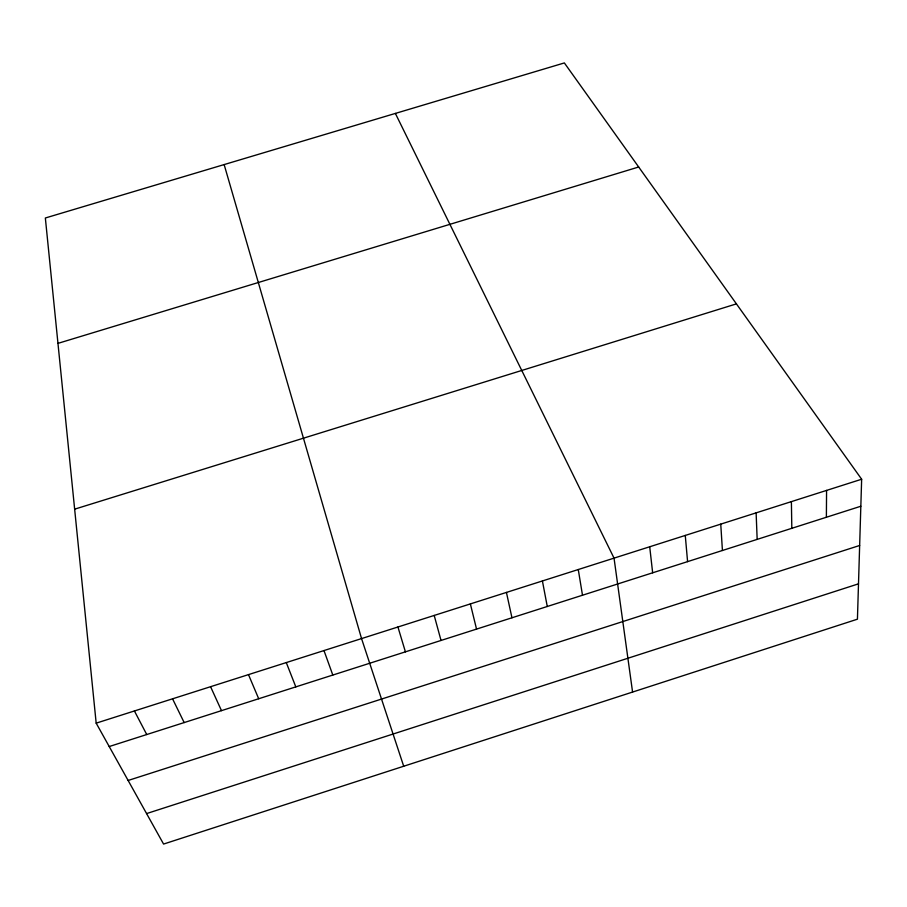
<?xml version="1.0" encoding="UTF-8"?>
<svg xmlns="http://www.w3.org/2000/svg" width="907" height="907" viewBox="0 0 907 907"><rect width="100%" height="100%" fill="white"/><g stroke="black" fill="none" stroke-linecap="round" stroke-linejoin="round"><path stroke-width="1.36" d="M826.379 517.262L826.572 490.415M861.65 479.236L857.432 619.186L163.577 844.066L96.176 723.151L45.35 217.997L564.358 62.934L861.65 479.236L96.176 723.151M146.594 813.579L858.498 583.836M109.214 746.54L860.834 506.242M128.125 780.473L859.655 545.481M74.646 509.167L736.416 303.879M57.969 343.368L638.675 167.001M134.417 710.963L146.741 734.545M395.373 113.42L614.039 558.134L632.576 692.064M172.557 698.821L184.166 722.573M210.571 686.701L221.489 710.646M248.484 674.627L258.699 698.753M286.283 662.575L295.807 686.882M323.98 650.568L332.812 675.057M403.706 766.245L361.553 638.596L224.142 164.586M397.935 626.998L405.418 651.85M434.204 615.445L441.029 640.455M470.37 603.915L476.538 629.107M506.435 592.43L511.956 617.78M542.409 580.968L547.272 606.488M578.269 569.539L582.498 595.23M649.707 546.774L652.655 572.805M685.273 535.436L687.585 561.637M720.748 524.133L722.426 550.492M756.121 512.863L757.164 539.393M791.392 501.628L791.822 528.316"/></g></svg>
